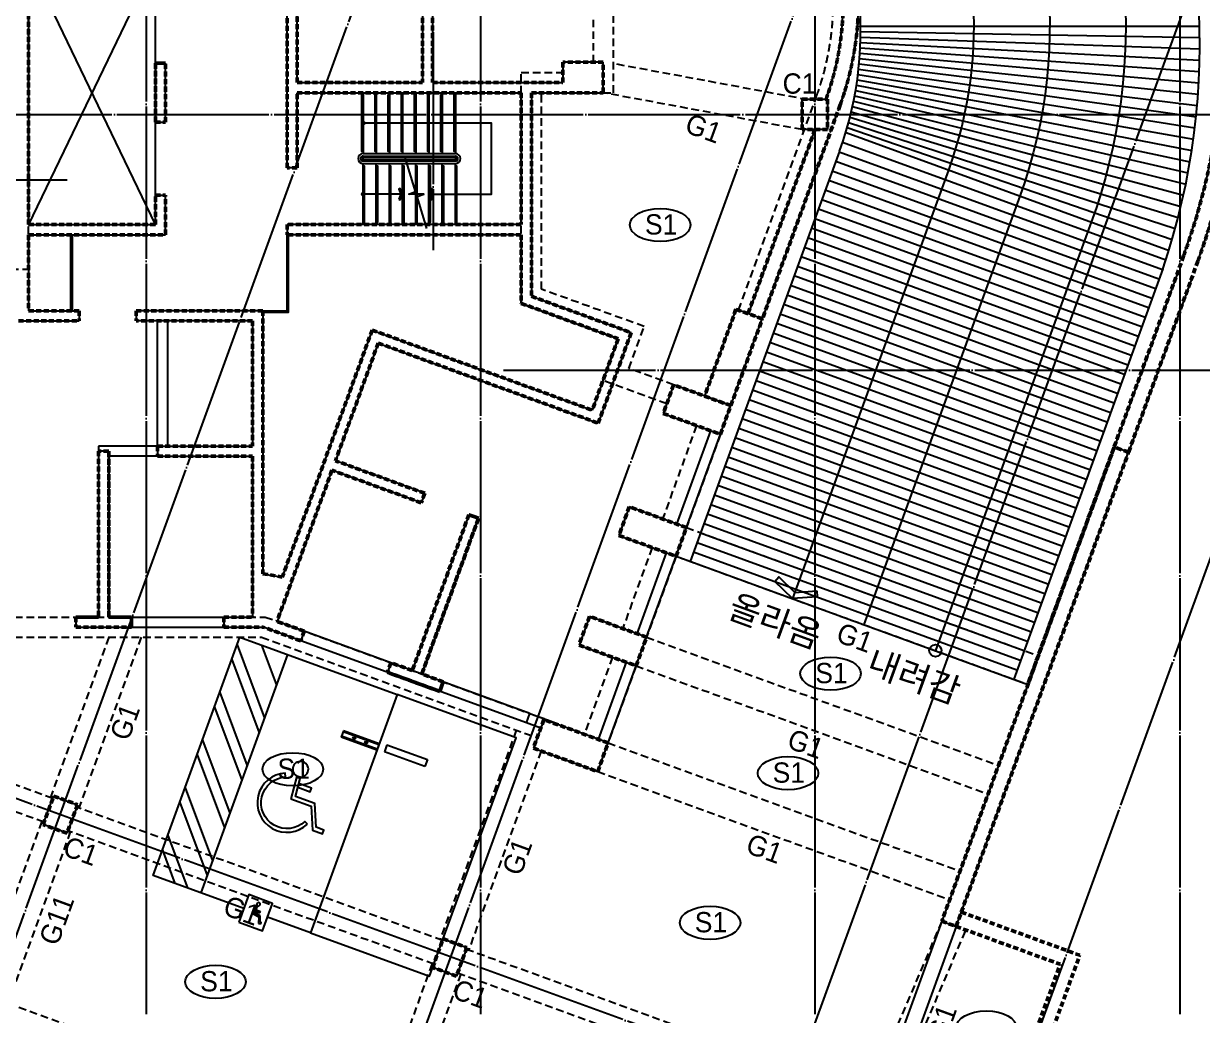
# Model space of a CAD drawing. Extents: x -1102843 to -728745, y -1929973 to -1633103.
# Drawn here: x -928116 to -904853, y -1845707 to -1826148 of the extents above; entities that cross this region are included whole.
import ezdxf
from ezdxf.enums import TextEntityAlignment as Align

# ---------------------------------------------------------------- set-up
doc = ezdxf.new("R2010")
doc.units = 0
doc.header["$LTSCALE"] = 100
doc.header["$MEASUREMENT"] = 0
for name, pattern in [('CEN', [62, 60, -1, 0, -1]), ('HID', [2.3, 1.5, -0.8]), ('HIDDEN', [0.375, 0.25, -0.125])]:
    doc.linetypes.add(name, pattern=pattern)
doc.layers.get('0').update_dxf_attribs({"linetype": 'CONTINUOUS'})
doc.layers.get('DEFPOINTS').update_dxf_attribs({"color": 114, "linetype": 'CONTINUOUS'})
for name, color, linetype in [('!!0-BEAM', 6, 'HID'), ('!!0-Cen', 174, 'CEN'), ('!!0-COLUMN-N', 2, 'CONTINUOUS'), ('!!0-END', 253, 'CONTINUOUS'), ('!!0-GIRDER', 3, 'HID'), ('!!0-GIRDER-N', 3, 'CONTINUOUS'), ('!!0-OPEN', 1, 'CONTINUOUS'), ('!!0-WALL', 2, 'CONTINUOUS'), ('000_주차라인', 251, 'CONTINUOUS'), ('7DIM', 7, 'CONTINUOUS'), ('Dim', 7, 'CONTINUOUS')]:
    doc.layers.add(name, color=color, linetype=linetype)
doc.layers.add('!!0-비내력(경량_출력금지)', color=91, linetype='CONTINUOUS', plot=False)
doc.layers.add('!!0-비내력벽(조적_출력금지)', color=92, linetype='CONTINUOUS', plot=False)
doc.layers.add('!!0-하부골조', color=5, linetype='HIDDEN', lineweight=50)
doc.styles.add('굴림', font='gulim.ttc')
doc.styles.add('나눔고딕', font='gulim.ttc')
doc.styles.add('돋움', font='gulim.ttc', dxfattribs={"width": 0.8})
doc.dimstyles.new('DIM1', dxfattribs={"dimscale": 300, "dimtxt": 3, "dimasz": 1, "dimexe": 2, "dimexo": 3, "dimgap": 1.1, "dimtad": 1, "dimdec": 0, "dimdsep": 46, "dimtxsty": '돋움', "dimblk": 'DIMDOT', "dimcen": 1.25, "dimclrd": 256, "dimclre": 7, "dimclrt": 20, "dimadec": 0, "dimazin": 0, "dimtfac": 1, "dimtdec": 0, "dimtix": 1, "dimtmove": 2, "dimatfit": 2, "dimfxl": 1, "dimtolj": 1, "dimarcsym": 0})

# ---------------------------------------------------------------- blocks, each defined once
blk = doc.blocks.new('DIMDOT')
at = {"layer": '7DIM'}
blk.add_line((-1.5, 0), (1.5, 0), dxfattribs=at)
for radius in [0.6, 0.28]:
    blk.add_circle((0, 0), radius, dxfattribs=at)
blk = doc.blocks.new('*D399')
at = {"layer": 'DEFPOINTS', "color": 0, "transparency": 16777216}
for p in [(-1024741, -1841397, 0), (-920247, -1879429, 0), (-924693, -1891645)]:
    blk.add_point(p, dxfattribs=at)
at = {"layer": 'Dim', "color": 7, "lineweight": -2, "transparency": 16777216}
for p, q in [((-1025356, -1843088), (-1029597, -1854740)), ((-920862, -1881121), (-925103, -1892773))]:
    blk.add_line(p, q, dxfattribs=at)
at = {"layer": 'Dim', "lineweight": -2, "transparency": 16777216}
blk.add_line((-1028623, -1853818), (-925257, -1891440), dxfattribs=at)
at = {"layer": 'Dim', "lineweight": -2, "transparency": 16777216, "xscale": 600, "yscale": 600, "zscale": 600}
for p, rotation in [((-1029187, -1853613), 160.0000000027339), ((-924693, -1891645), 340.0000000027339)]:
    blk.add_blockref('DIMDOT', p, dxfattribs=dict(at, rotation=rotation))
at = {"layer": 'Dim', "color": 3, "transparency": 16777216, "insert": (-976457, -1871303), "char_height": 1500, "attachment_point": 5, "rotation": 340, "style": '굴림'}
blk.add_mtext('\\A1;111200', dxfattribs=at)

msp = doc.modelspace()

# ---------------------------------------------------------------- linework, layer by layer
at = {"layer": '!!0-BEAM'}
msp.add_line((-928424.8, -1845468.7, 0), (-921283.1, -1848068, 0), dxfattribs=at)
at = {"layer": '!!0-Cen', "ltscale": 0.5}
for p, q in [((-925699.6, -1796784.4, 0), (-925699.6, -1845684.4, 0)), ((-919099.6, -1796784.4, 0), (-919099.6, -1845684.4, 0)), ((-912499.6, -1796784.4, 0), (-912499.6, -1845684.4, 0)), ((-905299.6, -1796784.4, 0), (-905299.6, -1845684.4, 0)), ((-904640.1, -1850029, 0), (-1037616, -1801629.8, 0)), ((-938664.8, -1872725.8, 0), (-918759.2, -1818035.6, 0)), ((-930959.3, -1875530.3, 0), (-911053.7, -1820840.2, 0)), ((-924193.5, -1877992.9, 0), (-904287.9, -1823302.8, 0)), ((-920246.8, -1879429.4, 0), (-900341.2, -1824739.2, 0)), ((-920035.6, -1826314.4, 0), (-920035.6, -1830619.3, 0)), ((-978974.9, -1827939.6, 0), (-898539, -1827939.6, 0)), ((-927255.6, -1829234.4), (-929955.6, -1829234.4)), ((-918645.6, -1832984.4, 0), (-903545.6, -1832984.4, 0))]:
    msp.add_line(p, q, dxfattribs=at)
at = {"layer": '!!0-END'}
for p, q in [((-911598.6, -1826201, 0), (-904909.4, -1826201, 0)), ((-911597.8, -1826307, 0), (-904905.4, -1826423.8, 0)), ((-911601.2, -1826518.9, 0), (-904908.3, -1826869.7, 0)), ((-911598.7, -1826412.9, 0), (-904905, -1826646.7, 0)), ((-911611.1, -1826730.8, 0), (-904925.5, -1827315.7, 0)), ((-911605.4, -1826624.9, 0), (-904915.1, -1827092.7, 0)), ((-911627.6, -1826942.5, 0), (-904957.2, -1827761.5, 0)), ((-911618.5, -1826836.7, 0), (-904939.5, -1827538.7, 0)), ((-911650.6, -1827153.8, 0), (-905003.3, -1828206.6, 0)), ((-911638.3, -1827048.2, 0), (-904978.4, -1827984.2, 0)), ((-911697.3, -1827469.8, 0), (-905099.7, -1828872.1, 0)), ((-911680.1, -1827364.6, 0), (-905064, -1828650.7, 0)), ((-911664.5, -1827259.3, 0), (-905031.8, -1828428.8, 0)), ((-921415.6, -1827511, 0), (-921415.6, -1828711, 0)), ((-921155.6, -1827511, 0), (-921155.6, -1828711, 0)), ((-920895.6, -1827511, 0), (-920895.6, -1828711, 0)), ((-920635.6, -1827511, 0), (-920635.6, -1828711, 0)), ((-920375.6, -1827511, 0), (-920375.6, -1828711, 0)), ((-920115.6, -1827511, 0), (-920115.6, -1828711, 0)), ((-919855.6, -1827511, 0), (-919855.6, -1828711, 0)), ((-919595.6, -1827511, 0), (-919595.6, -1828711, 0)), ((-911736.6, -1827679.4, 0), (-905182.2, -1829313.7, 0)), ((-911716.2, -1827574.7, 0), (-905139.1, -1829093.1, 0)), ((-911782.5, -1827888.1, 0), (-905279, -1829753, 0)), ((-911758.8, -1827783.9, 0), (-905228.8, -1829533.6, 0)), ((-911835, -1828095.7, 0), (-905390.4, -1830189.7, 0)), ((-911807.9, -1827992.1, 0), (-905332.9, -1829971.7, 0)), ((-905506.6, -1830626.8, 0), (-911884.1, -1828305.5, 0)), ((-911863.6, -1828199, 0), (-905451.5, -1830406.9, 0)), ((-905575, -1830814.7, 0), (-911952.5, -1828493.5, 0)), ((-921415.6, -1828711, 0), (-919595.6, -1828711, 0)), ((-921415.6, -1828861, 0), (-921415.6, -1828761, 0)), ((-921415.6, -1828761, 0), (-919595.6, -1828761, 0)), ((-919595.6, -1828786, 0), (-921415.6, -1828786, 0)), ((-919595.6, -1828836, 0), (-921415.6, -1828836, 0)), ((-919595.6, -1828861, 0), (-921415.6, -1828861, 0)), ((-921155.6, -1828786, 0), (-921155.6, -1828761, 0)), ((-921155.6, -1828836, 0), (-921155.6, -1828861, 0)), ((-920895.6, -1828786, 0), (-920895.6, -1828761, 0)), ((-920895.6, -1828836, 0), (-920895.6, -1828861, 0)), ((-920635.6, -1828786, 0), (-920635.6, -1828761, 0)), ((-920635.6, -1828836, 0), (-920635.6, -1828861, 0)), ((-920375.6, -1828786, 0), (-920375.6, -1828761, 0)), ((-920375.6, -1828836, 0), (-920375.6, -1828861, 0)), ((-920115.6, -1828786, 0), (-920115.6, -1828761, 0)), ((-920115.6, -1828836, 0), (-920115.6, -1828861, 0)), ((-919855.6, -1828786, 0), (-919855.6, -1828761, 0)), ((-919855.6, -1828836, 0), (-919855.6, -1828861, 0)), ((-919595.6, -1828761, 0), (-919595.6, -1828861, 0)), ((-912013.9, -1828662.2, 0), (-914959.1, -1836753.9, 0)), ((-905711.8, -1831190.6, 0), (-912089.3, -1828869.4, 0)), ((-905643.4, -1831002.7, 0), (-912020.9, -1828681.4, 0)), ((-919595.6, -1828911, 0), (-921415.6, -1828911, 0)), ((-921415.6, -1830111, 0), (-921415.6, -1828911, 0)), ((-921155.6, -1830111, 0), (-921155.6, -1828911, 0)), ((-920895.6, -1830111, 0), (-920895.6, -1828911, 0)), ((-920635.6, -1830111, 0), (-920635.6, -1828911, 0)), ((-920375.6, -1830111, 0), (-920375.6, -1828911, 0)), ((-920115.6, -1830111, 0), (-920115.6, -1828911, 0)), ((-919855.6, -1830111, 0), (-919855.6, -1828911, 0)), ((-919595.6, -1830111, 0), (-919595.6, -1828911, 0)), ((-905780.2, -1831378.5, 0), (-912157.7, -1829057.3, 0)), ((-905848.6, -1831566.5, 0), (-912226.1, -1829245.2, 0)), ((-920635.6, -1829511, 0), (-921415.6, -1829511, 0)), ((-905917, -1831754.4, 0), (-912294.5, -1829433.2, 0)), ((-906053.8, -1832130.3, 0), (-912431.3, -1829809, 0)), ((-905985.4, -1831942.3, 0), (-912362.9, -1829621.1, 0)), ((-906122.2, -1832318.2, 0), (-912499.8, -1829997, 0)), ((-906190.6, -1832506.2, 0), (-912568.2, -1830184.9, 0)), ((-906259, -1832694.1, 0), (-912636.6, -1830372.9, 0)), ((-906327.4, -1832882, 0), (-912705, -1830560.8, 0)), ((-906464.2, -1833257.9, 0), (-912841.8, -1830936.7, 0)), ((-906395.8, -1833070, 0), (-912773.4, -1830748.7, 0)), ((-906532.6, -1833445.9, 0), (-912910.2, -1831124.6, 0)), ((-905632.8, -1830984.7, 0), (-908578, -1839076.4, 0)), ((-906601, -1833633.8, 0), (-912978.6, -1831312.6, 0)), ((-906669.4, -1833821.7, 0), (-913047, -1831500.5, 0)), ((-906806.2, -1834197.6, 0), (-913183.8, -1831876.4, 0)), ((-906737.8, -1834009.7, 0), (-913115.4, -1831688.4, 0)), ((-906874.6, -1834385.5, 0), (-913252.2, -1832064.3, 0)), ((-906943, -1834573.5, 0), (-913320.6, -1832252.2, 0)), ((-907011.4, -1834761.4, 0), (-913389, -1832440.2, 0)), ((-907148.3, -1835137.3, 0), (-913525.8, -1832816.1, 0)), ((-907079.9, -1834949.4, 0), (-913457.4, -1832628.1, 0)), ((-907216.7, -1835325.2, 0), (-913594.2, -1833004, 0)), ((-907285.1, -1835513.2, 0), (-913662.6, -1833191.9, 0)), ((-907353.5, -1835701.1, 0), (-913731, -1833379.9, 0)), ((-907490.3, -1836077, 0), (-913867.8, -1833755.8, 0)), ((-907421.9, -1835889.1, 0), (-913799.4, -1833567.8, 0)), ((-907558.7, -1836264.9, 0), (-913936.2, -1833943.7, 0)), ((-907627.1, -1836452.9, 0), (-914004.6, -1834131.6, 0)), ((-907695.5, -1836640.8, 0), (-914073, -1834319.6, 0)), ((-907832.3, -1837016.7, 0), (-914209.9, -1834695.4, 0)), ((-907763.9, -1836828.7, 0), (-914141.4, -1834507.5, 0)), ((-907900.7, -1837204.6, 0), (-914278.3, -1834883.4, 0)), ((-907969.1, -1837392.6, 0), (-914346.7, -1835071.3, 0)), ((-908037.5, -1837580.5, 0), (-914415.1, -1835259.3, 0)), ((-908105.9, -1837768.4, 0), (-914483.5, -1835447.2, 0)), ((-908242.7, -1838144.3, 0), (-914620.3, -1835823.1, 0)), ((-908174.3, -1837956.4, 0), (-914551.9, -1835635.1, 0)), ((-908311.1, -1838332.3, 0), (-914688.7, -1836011, 0)), ((-908379.5, -1838520.2, 0), (-914757.1, -1836199, 0)), ((-908447.9, -1838708.1, 0), (-914825.5, -1836386.9, 0)), ((-915241, -1836651.3, 0), (-908296.1, -1839179, 0)), ((-908516.3, -1838896.1, 0), (-914893.9, -1836574.8, 0))]:
    msp.add_line(p, q, dxfattribs=at)
at = {"layer": '!!0-END', "elevation": 0}
for points in [[(-921104.4, -1816401), (-917666.2, -1816401, -0.5205671), (-908457.2, -1829552.8), (-911532.2, -1838001.2)], [(-907818.7, -1820658.8, -0.2188178), (-907047.7, -1830065.9), (-910122.6, -1838514.2)], [(-910454.6, -1822092.2, -0.2201964), (-909866.7, -1829039.8), (-912941.7, -1837488.2)]]:
    msp.add_lwpolyline(points, format="xyb", dxfattribs=at)
for points in [[(-925515.6, -1824911), (-928015.6, -1824911), (-928015.6, -1830111), (-925515.6, -1830111)], [(-920713, -1829610.7), (-920685.6, -1829622.9), (-920635.6, -1829511), (-920685.6, -1829399.1), (-920713, -1829411.4), (-920668.5, -1829511)], [(-920038.2, -1829610.7), (-920065.6, -1829622.9), (-920115.6, -1829511), (-920065.6, -1829399.1), (-920038.2, -1829411.4), (-920082.8, -1829511)], [(-912461.2, -1837333.6), (-912452.7, -1837453.3), (-912941.7, -1837488.2), (-913293.9, -1837147.2), (-913210.4, -1837060.9), (-912896.7, -1837364.7)]]:
    msp.add_lwpolyline(points, close=True, dxfattribs=at)
for points in [[(-921415.6, -1827561), (-921445.6, -1827561), (-921445.6, -1828661), (-921415.6, -1828661)], [(-921155.6, -1827561), (-921185.6, -1827561), (-921185.6, -1828661), (-921155.6, -1828661)], [(-920895.6, -1827561), (-920925.6, -1827561), (-920925.6, -1828661), (-920895.6, -1828661)], [(-920635.6, -1827561), (-920665.6, -1827561), (-920665.6, -1828661), (-920635.6, -1828661)], [(-920375.6, -1827561), (-920405.6, -1827561), (-920405.6, -1828661), (-920375.6, -1828661)], [(-920115.6, -1827561), (-920145.6, -1827561), (-920145.6, -1828661), (-920115.6, -1828661)], [(-919855.6, -1827561), (-919885.6, -1827561), (-919885.6, -1828661), (-919855.6, -1828661)], [(-919595.6, -1827561), (-919625.6, -1827561), (-919625.6, -1828661), (-919595.6, -1828661)], [(-920115.6, -1829511), (-918883.1, -1829511), (-918883.1, -1828111), (-921415.6, -1828111)], [(-920159.9, -1830186), (-920350.4, -1829561), (-920215.6, -1829511), (-920515.6, -1829511), (-920380.9, -1829461), (-920586.6, -1828786)], [(-921415.6, -1830061), (-921385.6, -1830061), (-921385.6, -1828961), (-921415.6, -1828961)], [(-921155.6, -1830061), (-921125.6, -1830061), (-921125.6, -1828961), (-921155.6, -1828961)], [(-920895.6, -1830061), (-920865.6, -1830061), (-920865.6, -1828961), (-920895.6, -1828961)], [(-920635.6, -1830061), (-920605.6, -1830061), (-920605.6, -1828961), (-920635.6, -1828961)], [(-920375.6, -1830061), (-920345.6, -1830061), (-920345.6, -1828961), (-920375.6, -1828961)], [(-920115.6, -1830061), (-920085.6, -1830061), (-920085.6, -1828961), (-920115.6, -1828961)], [(-919855.6, -1830061), (-919825.6, -1830061), (-919825.6, -1828961), (-919855.6, -1828961)], [(-919595.6, -1830061), (-919565.6, -1830061), (-919565.6, -1828961), (-919595.6, -1828961)]]:
    msp.add_lwpolyline(points, dxfattribs=at)
at = {"layer": '!!0-END'}
for centre, radius in [((-921415.6, -1828111, 0), 30), ((-921415.6, -1829511, 0), 30), ((-910122.6, -1838514.2, 0), 120)]:
    msp.add_circle(centre, radius, dxfattribs=at)
for centre, radius, start, end in [((-918714.4, -1826559.7, 0), 13809.6, 341.28342, 72.60116), ((-918497.8, -1826302.3, 0), 6900, 340.00001, 90), ((-921415.6, -1828811, 0), 100, 90, 270), ((-921415.6, -1828811, 0), 50, 90, 270), ((-919595.6, -1828811, 0), 100, 270, 90), ((-919595.6, -1828811, 0), 50, 270, 90)]:
    msp.add_arc(centre, radius, start, end, dxfattribs=at)
at = {"layer": '!!0-GIRDER'}
for p, q in [((-914007.4, -1831800.2, 0), (-912467.4, -1827581.7, 0)), ((-913537.7, -1831971.6, 0), (-911997.7, -1827753.1, 0)), ((-914835.3, -1834074.7, 0), (-915505.6, -1835916.5, 0)), ((-914365.4, -1834245.7, 0), (-915035.8, -1836087.5, 0)), ((-915035.8, -1836087.5, 0), (-908090.9, -1838615.2, 0)), ((-915710.8, -1836480.3, 0), (-916292.3, -1838077.8, 0)), ((-915241, -1836651.3, 0), (-915822.4, -1838248.8, 0)), ((-915241, -1836651.3, 0), (-908296.1, -1839179, 0)), ((-926436.3, -1838251, 0), (-927586.5, -1841411.2, 0)), ((-925797.8, -1838251, 0), (-927022.7, -1841616.4, 0)), ((-915822.4, -1838248.8, 0), (-908877.5, -1840776.5, 0)), ((-916497.5, -1838641.6, 0), (-917051.5, -1840163.9, 0)), ((-916027.6, -1838812.6, 0), (-916581.7, -1840334.9, 0)), ((-916027.6, -1838812.6, 0), (-909082.7, -1841340.3, 0)), ((-927710.5, -1841898.1, 0), (-935340.5, -1839121, 0)), ((-927539.5, -1841428.3, 0), (-933878.6, -1839121, 0)), ((-918392.4, -1840080.2, 0), (-919895.7, -1844210.4, 0)), ((-917903.9, -1840492.2, 0), (-919331.9, -1844415.6, 0)), ((-916581.7, -1840334.9, 0), (-909636.8, -1842862.6, 0)), ((-916786.9, -1840898.7, 0), (-909842, -1843426.5, 0)), ((-919848.7, -1844227.5, 0), (-927069.6, -1841599.3, 0)), ((-927757.1, -1841880.1, 0), (-930391, -1849116.7, 0)), ((-927193.3, -1842085.3, 0), (-929827.2, -1849321.9, 0)), ((-920019.7, -1844697.4, 0), (-927240.6, -1842069.2, 0)), ((-909995.9, -1843849.3, 0), (-911440.9, -1847234.5, 0)), ((-909536, -1844045.6, 0), (-910981, -1847430.8, 0)), ((-919378.9, -1844398.5, 0), (-911458, -1847281.5, 0)), ((-920051.6, -1844684.6, 0), (-922685.6, -1851921.2, 0)), ((-919487.8, -1844889.8, 0), (-922121.7, -1852126.5, 0)), ((-919549.9, -1844868.4, 0), (-911629, -1847751.3, 0))]:
    msp.add_line(p, q, dxfattribs=at)
at = {"layer": '!!0-GIRDER', "elevation": 0}
for points in [[(-916875.6, -1821701), (-916875.6, -1826911)], [(-916675.6, -1827511), (-916475.6, -1827511), (-916475.6, -1821701)], [(-929805.6, -1837871), (-934185.6, -1837871), (-934185.6, -1838721), (-938045.6, -1838721), (-938045.6, -1830401), (-936235.6, -1830401), (-936235.6, -1829171), (-930205.6, -1829171), (-930205.6, -1830991), (-928015.6, -1830991), (-928015.6, -1824911), (-924515.6, -1824911)], [(-912640.1, -1827649.7), (-916475.6, -1826937.9)], [(-915424.6, -1833647.3), (-916683.2, -1833189.2), (-916382.3, -1832362.3), (-918295.6, -1831665.9), (-918295.6, -1827111), (-917475.6, -1827111)], [(-915287.8, -1833271.5), (-916170.6, -1832950.2), (-915869.6, -1832123.2), (-917895.6, -1831385.8), (-917895.6, -1827511), (-917475.6, -1827511)], [(-912749.6, -1828239.6), (-916675.6, -1827511)], [(-929205.6, -1837851), (-923347.6, -1837851), (-917844.1, -1839854.2)], [(-929205.6, -1838251), (-923418.1, -1838251), (-917980.9, -1840230)]]:
    msp.add_lwpolyline(points, dxfattribs=at)
at = {"layer": '!!0-GIRDER'}
for radius in [6000, 5500]:
    msp.add_arc((-917635.9, -1825701, 0), radius, 340, 90.13223, dxfattribs=at)
at = {"layer": '!!0-OPEN'}
for p, q in [((-925515.6, -1830111, 0), (-928015.6, -1824911, 0)), ((-925515.6, -1824911, 0), (-928015.6, -1830111, 0))]:
    msp.add_line(p, q, dxfattribs=at)
at = {"layer": '!!0-WALL'}
for p, q in [((-922715.6, -1827311, 0), (-922715.6, -1822291, 0)), ((-922915.6, -1828991, 0), (-922915.6, -1822891, 0)), ((-928015.6, -1824911, 0), (-928015.6, -1830111, 0)), ((-920245.6, -1825436, 0), (-920245.6, -1827311, 0)), ((-920045.6, -1825436, 0), (-920045.6, -1827311, 0)), ((-925515.6, -1826931, 0), (-925315.6, -1826931, 0)), ((-925515.6, -1828091, 0), (-925515.6, -1826931, 0)), ((-925315.6, -1826931, 0), (-925515.6, -1826931, 0)), ((-925515.6, -1826931, 0), (-925515.6, -1828091, 0)), ((-925315.6, -1828091, 0), (-925315.6, -1826931, 0)), ((-925315.6, -1828091, 0), (-925315.6, -1826931, 0)), ((-925315.6, -1826931, 0), (-925315.6, -1826931, 0)), ((-916675.6, -1826911, 0), (-917475.6, -1826911, 0)), ((-917475.6, -1826911, 0), (-917475.6, -1827311, 0)), ((-916675.6, -1827511, 0), (-916675.6, -1826911, 0)), ((-922715.6, -1827311, 0), (-920245.6, -1827311, 0)), ((-920045.6, -1827311, 0), (-917475.6, -1827311, 0)), ((-922715.6, -1828991, 0), (-922715.6, -1827511, 0)), ((-922715.6, -1827511, 0), (-918295.6, -1827511, 0)), ((-918295.6, -1827511, 0), (-918295.6, -1830111, 0)), ((-918095.6, -1827511, 0), (-918095.6, -1831525.9, 0)), ((-918095.6, -1827511, 0), (-916675.6, -1827511, 0)), ((-912749.6, -1828239.6, 0), (-912749.6, -1827639.6, 0)), ((-912749.6, -1827639.6, 0), (-912249.6, -1827639.6, 0)), ((-912249.6, -1827639.6, 0), (-912249.6, -1828239.6, 0)), ((-925515.6, -1828091, 0), (-925315.6, -1828091, 0)), ((-925515.6, -1828091, 0), (-925315.6, -1828091, 0)), ((-912498.6, -1828239.6, 0), (-913819.6, -1831869, 0)), ((-912249.6, -1828239.6, 0), (-912749.6, -1828239.6, 0)), ((-912295.8, -1828559.6, 0), (-913537.7, -1831971.6, 0)), ((-922715.6, -1828991, 0), (-922915.6, -1828991, 0)), ((-925515.6, -1829531, 0), (-925315.6, -1829531, 0)), ((-925515.6, -1830111, 0), (-925515.6, -1829531, 0)), ((-925315.6, -1830311, 0), (-925315.6, -1829531, 0)), ((-928015.6, -1830111, 0), (-925515.6, -1830111, 0)), ((-918295.6, -1830111, 0), (-922915.6, -1830111, 0)), ((-922915.6, -1830111, 0), (-922915.6, -1830311, 0)), ((-928015.6, -1830311, 0), (-928015.6, -1831811, 0)), ((-928015.6, -1830311, 0), (-925315.6, -1830311, 0)), ((-918295.6, -1830311, 0), (-922915.6, -1830311, 0)), ((-918295.6, -1830311, 0), (-918295.6, -1831665.9, 0)), ((-905350.9, -1831087.3, 0), (-906592.8, -1834499.4, 0)), ((-905069, -1831189.9, 0), (-906310.9, -1834602, 0)), ((-918295.6, -1831665.9, 0), (-916382.3, -1832362.3, 0)), ((-918095.6, -1831525.9, 0), (-916125.9, -1832242.8, 0)), ((-928015.6, -1831811, 0), (-927015.6, -1831811, 0)), ((-927015.6, -1831811, 0), (-927015.6, -1832011, 0)), ((-925895.6, -1831811, 0), (-925895.6, -1832011, 0)), ((-923395.6, -1831811, 0), (-925895.6, -1831811, 0)), ((-923395.6, -1831811, 0), (-923395.6, -1836995.9, 0)), ((-914057.5, -1831782.5, 0), (-914676.4, -1833494, 0)), ((-913537.7, -1831971.6, 0), (-914057.5, -1831782.5, 0)), ((-928215.6, -1832011, 0), (-927015.6, -1832011, 0)), ((-923595.6, -1832011, 0), (-925895.6, -1832011, 0)), ((-923595.6, -1832011, 0), (-923595.6, -1834481, 0)), ((-914160.2, -1833681.9, 0), (-913537.7, -1831971.6, 0)), ((-921236.7, -1832191.7, 0), (-923010, -1837063.9, 0)), ((-921236.7, -1832191.7, 0), (-916895.3, -1833771.8, 0)), ((-916382.3, -1832362.3, 0), (-916895.3, -1833771.8, 0)), ((-916125.9, -1832242.8, 0), (-916775.8, -1834028.2, 0)), ((-921117.1, -1832448.1, 0), (-921961.9, -1834769.1, 0)), ((-921117.1, -1832448.1, 0), (-916775.8, -1834028.2, 0)), ((-915287.8, -1833271.5, 0), (-915491.9, -1833835.7, 0)), ((-914160.2, -1833681.9, 0), (-915287.8, -1833271.5, 0)), ((-914676.4, -1833494, 0), (-914160.2, -1833681.9, 0)), ((-914365.4, -1834245.7, 0), (-914160.2, -1833681.9, 0)), ((-914160.2, -1833681.9, 0), (-914160.2, -1833681.9, 0)), ((-915491.9, -1833835.7, 0), (-914365.4, -1834245.7, 0)), ((-926635.6, -1834581, 0), (-926635.6, -1837851, 0)), ((-926435.6, -1834581, 0), (-926635.6, -1834581, 0)), ((-926435.6, -1834581, 0), (-926635.6, -1834581, 0)), ((-926635.6, -1834581, 0), (-926635.6, -1837851, 0)), ((-926435.6, -1834581, 0), (-926435.6, -1837851, 0)), ((-926435.6, -1837851, 0), (-926435.6, -1834581, 0)), ((-926435.6, -1834581, 0), (-926435.6, -1834581, 0)), ((-925470.6, -1834481, 0), (-923595.6, -1834481, 0)), ((-925470.6, -1834481, 0), (-925470.6, -1834681, 0)), ((-925470.6, -1834681, 0), (-923595.6, -1834681, 0)), ((-923595.6, -1834681, 0), (-923595.6, -1837851, 0)), ((-906592.8, -1834499.4, 0), (-909995.9, -1843849.3, 0)), ((-909714, -1843951.9, 0), (-906310.9, -1834602, 0)), ((-906310.9, -1834602, 0), (-906592.8, -1834499.4, 0)), ((-920200, -1835410.4, 0), (-921961.9, -1834769.1, 0)), ((-922030.3, -1834957, 0), (-923114.5, -1837935.9, 0)), ((-920268.4, -1835598.3, 0), (-922030.3, -1834957, 0)), ((-920200, -1835410.4, 0), (-920268.4, -1835598.3, 0)), ((-919327.4, -1835834.4, 0), (-920445.8, -1838907.2, 0)), ((-919327.4, -1835834.4, 0), (-920445.8, -1838907.2, 0)), ((-919327.4, -1835834.4, 0), (-919139.5, -1835902.8, 0)), ((-919139.5, -1835902.8, 0), (-919327.4, -1835834.4, 0)), ((-916163.4, -1835677.1, 0), (-916367.4, -1836241.3, 0)), ((-915035.8, -1836087.5, 0), (-916163.4, -1835677.1, 0)), ((-919139.5, -1835902.8, 0), (-920257.9, -1838975.6, 0)), ((-920257.9, -1838975.6, 0), (-919139.5, -1835902.8, 0)), ((-919139.5, -1835902.8, 0), (-919139.5, -1835902.8, 0)), ((-915241, -1836651.3, 0), (-915035.8, -1836087.5, 0)), ((-915035.8, -1836087.5, 0), (-915035.8, -1836087.5, 0)), ((-916367.4, -1836241.3, 0), (-915241, -1836651.3, 0)), ((-923395.6, -1836995.9, 0), (-923010, -1837063.9, 0)), ((-927085.6, -1837851, 0), (-926635.6, -1837851, 0)), ((-927085.6, -1837851, 0), (-927085.6, -1838051, 0)), ((-926635.6, -1837851, 0), (-927085.6, -1837851, 0)), ((-927085.6, -1837851, 0), (-927085.6, -1838051, 0)), ((-926435.6, -1837851, 0), (-925985.6, -1837851, 0)), ((-925985.6, -1837851, 0), (-926435.6, -1837851, 0)), ((-925985.6, -1837851, 0), (-925985.6, -1838051, 0)), ((-925985.6, -1838051, 0), (-925985.6, -1837851, 0)), ((-924165.6, -1837851, 0), (-923595.6, -1837851, 0)), ((-924165.6, -1837851, 0), (-924165.6, -1838051, 0)), ((-922578.9, -1838130.8, 0), (-923114.5, -1837935.9, 0)), ((-916950, -1837838.4, 0), (-917154.1, -1838402.6, 0)), ((-915822.4, -1838248.8, 0), (-916950, -1837838.4, 0)), ((-927085.6, -1838051, 0), (-925985.6, -1838051, 0)), ((-927085.6, -1838051, 0), (-925985.6, -1838051, 0)), ((-924165.6, -1838051, 0), (-923382.9, -1838051, 0)), ((-922647.3, -1838318.8, 0), (-923382.9, -1838051, 0)), ((-922578.9, -1838130.8, 0), (-922647.3, -1838318.8, 0)), ((-917154.1, -1838402.6, 0), (-916027.6, -1838812.6, 0)), ((-916027.6, -1838812.6, 0), (-915822.4, -1838248.8, 0)), ((-915822.4, -1838248.8, 0), (-915822.4, -1838248.8, 0)), ((-920868.7, -1838753.3, 0), (-920937.1, -1838941.2, 0)), ((-920868.7, -1838753.3, 0), (-920937.1, -1838941.2, 0)), ((-920445.8, -1838907.2, 0), (-920868.7, -1838753.3, 0)), ((-920445.8, -1838907.2, 0), (-920868.7, -1838753.3, 0)), ((-919903.4, -1839317.5, 0), (-920937.1, -1838941.2, 0)), ((-920937.1, -1838941.2, 0), (-919903.4, -1839317.5, 0)), ((-919835, -1839129.5, 0), (-920257.9, -1838975.6, 0)), ((-919835, -1839129.5, 0), (-920257.9, -1838975.6, 0)), ((-919835, -1839129.5, 0), (-919903.4, -1839317.5, 0)), ((-919903.4, -1839317.5, 0), (-919835, -1839129.5, 0)), ((-917850.9, -1839873, 0), (-918054.9, -1840437.2, 0)), ((-916581.7, -1840334.9, 0), (-917850.9, -1839873, 0)), ((-918054.9, -1840437.2, 0), (-916786.9, -1840898.7, 0)), ((-916786.9, -1840898.7, 0), (-916581.7, -1840334.9, 0)), ((-916581.7, -1840334.9, 0), (-916581.7, -1840334.9, 0)), ((-927727.6, -1841945.1, 0), (-927522.4, -1841381.3, 0)), ((-927522.4, -1841381.3, 0), (-927052.5, -1841552.3, 0)), ((-927052.5, -1841552.3, 0), (-927257.7, -1842116.1, 0)), ((-927257.7, -1842116.1, 0), (-927727.6, -1841945.1, 0)), ((-909995.9, -1843849.3, 0), (-911252.9, -1847302.9, 0)), ((-909714, -1843951.9, 0), (-910971, -1847405.5, 0)), ((-909995.9, -1843849.3, 0), (-909714, -1843951.9, 0)), ((-920043.3, -1844762), (-919838, -1844198.2)), ((-919838, -1844198.2), (-919368.2, -1844369.2)), ((-919368.2, -1844369.2), (-919573.4, -1844933)), ((-919573.4, -1844933), (-920043.3, -1844762))]:
    msp.add_line(p, q, dxfattribs=at)
for centre, radius, end in [((-917666.2, -1826201, 0), 13540, 82.10184), ((-917666.2, -1826201, 0), 13540, 82.10184), ((-917666.2, -1826201, 0), 13240, 90), ((-917640.5, -1825701, 0), 6000, 90.13223), ((-917640.5, -1825701, 0), 5700, 90.13223)]:
    msp.add_arc(centre, radius, 340, end, dxfattribs=at)
at = {"layer": '!!0-비내력(경량_출력금지)'}
for p, q in [((-922915.6, -1828991, 0), (-922923.8, -1828991, 0)), ((-927180.6, -1831811, 0), (-927180.6, -1830311, 0)), ((-927150.6, -1831811, 0), (-927150.6, -1830311, 0))]:
    msp.add_line(p, q, dxfattribs=at)
at = {"layer": '!!0-비내력(경량_출력금지)', "elevation": 0}
for points in [[(-923395.6, -1831811), (-922915.6, -1831811), (-922915.6, -1830311)], [(-923395.6, -1831841), (-922885.6, -1831841), (-922885.6, -1830311)]]:
    msp.add_lwpolyline(points, dxfattribs=at)
at = {"layer": '!!0-비내력벽(조적_출력금지)'}
for p, q in [((-925470.6, -1834481, 0), (-925470.6, -1832011, 0)), ((-925270.6, -1834481, 0), (-925270.6, -1832011, 0)), ((-915223.7, -1836019.1, 0), (-914553.3, -1834177.3, 0)), ((-915035.8, -1836087.5, 0), (-914365.4, -1834245.7, 0)), ((-925470.6, -1834481, 0), (-926635.6, -1834481, 0)), ((-926635.6, -1834481, 0), (-926635.6, -1834581, 0)), ((-925470.6, -1834681, 0), (-926435.6, -1834681, 0)), ((-916010.4, -1838180.4, 0), (-915428.9, -1836582.9, 0)), ((-915822.4, -1838248.8, 0), (-915241, -1836651.3, 0)), ((-925985.6, -1837851, 0), (-924165.6, -1837851, 0)), ((-925985.6, -1838051, 0), (-924165.6, -1838051, 0)), ((-918124.8, -1839752, 0), (-922578.9, -1838130.8, 0)), ((-918193.2, -1839939.9, 0), (-922647.3, -1838318.8, 0)), ((-916769.6, -1840266.5, 0), (-916215.6, -1838744.2, 0)), ((-916581.7, -1840334.9, 0), (-916027.6, -1838812.6, 0)), ((-918193.2, -1839939.9, 0), (-918124.8, -1839752, 0)), ((-918124.8, -1839752, 0), (-917654.9, -1839923, 0)), ((-917911.3, -1840042.5, 0), (-918193.2, -1839939.9, 0)), ((-917911.3, -1840042.5, 0), (-917911.3, -1840042.5, 0)), ((-917654.9, -1839923, 0), (-917661.8, -1839941.8, 0))]:
    msp.add_line(p, q, dxfattribs=at)
at = {"layer": '!!0-하부골조', "ltscale": 4}
for p, q in [((-922715.6, -1827311, 0), (-922715.6, -1822291, 0)), ((-922915.6, -1828991, 0), (-922915.6, -1822891, 0)), ((-928015.6, -1824911, 0), (-928015.6, -1830111, 0)), ((-920245.6, -1825436, 0), (-920245.6, -1827311, 0)), ((-920045.6, -1825436, 0), (-920045.6, -1827311, 0)), ((-925515.6, -1826931, 0), (-925315.6, -1826931, 0)), ((-925515.6, -1828091, 0), (-925515.6, -1826931, 0)), ((-925315.6, -1826931, 0), (-925515.6, -1826931, 0)), ((-925515.6, -1826931, 0), (-925515.6, -1828091, 0)), ((-925315.6, -1828091, 0), (-925315.6, -1826931, 0)), ((-925315.6, -1828091, 0), (-925315.6, -1826931, 0)), ((-925315.6, -1826931, 0), (-925315.6, -1826931, 0)), ((-916675.6, -1826911, 0), (-917475.6, -1826911, 0)), ((-917475.6, -1826911, 0), (-917475.6, -1827311, 0)), ((-916675.6, -1827511, 0), (-916675.6, -1826911, 0)), ((-922715.6, -1827311, 0), (-920245.6, -1827311, 0)), ((-920045.6, -1827311, 0), (-917475.6, -1827311, 0)), ((-922715.6, -1828991, 0), (-922715.6, -1827511, 0)), ((-922715.6, -1827511, 0), (-918295.6, -1827511, 0)), ((-918295.6, -1827511, 0), (-918295.6, -1830111, 0)), ((-918095.6, -1827511, 0), (-918095.6, -1831525.9, 0)), ((-918095.6, -1827511, 0), (-916675.6, -1827511, 0)), ((-912749.6, -1828239.6, 0), (-912749.6, -1827639.6, 0)), ((-912749.6, -1827639.6, 0), (-912249.6, -1827639.6, 0)), ((-912249.6, -1827639.6, 0), (-912249.6, -1828239.6, 0)), ((-912002.3, -1827753.1, 0), (-913537.7, -1831971.6, 0)), ((-925515.6, -1828091, 0), (-925315.6, -1828091, 0)), ((-925515.6, -1828091, 0), (-925315.6, -1828091, 0)), ((-912498.6, -1828239.6, 0), (-913819.6, -1831869, 0)), ((-912249.6, -1828239.6, 0), (-912749.6, -1828239.6, 0)), ((-922715.6, -1828991, 0), (-922915.6, -1828991, 0)), ((-925515.6, -1829531, 0), (-925315.6, -1829531, 0)), ((-925515.6, -1830111, 0), (-925515.6, -1829531, 0)), ((-925315.6, -1830311, 0), (-925315.6, -1829531, 0)), ((-928015.6, -1830111, 0), (-925515.6, -1830111, 0)), ((-918295.6, -1830111, 0), (-922915.6, -1830111, 0)), ((-922915.6, -1830111, 0), (-922915.6, -1830311, 0)), ((-928015.6, -1830311, 0), (-928015.6, -1831811, 0)), ((-928015.6, -1830311, 0), (-925315.6, -1830311, 0)), ((-918295.6, -1830311, 0), (-922915.6, -1830311, 0)), ((-918295.6, -1830311, 0), (-918295.6, -1831665.9, 0)), ((-905224.7, -1830729.4, 0), (-908299.6, -1839177.8, 0)), ((-904942.7, -1830832, 0), (-906310.9, -1834602, 0)), ((-918295.6, -1831665.9, 0), (-916382.3, -1832362.3, 0)), ((-918095.6, -1831525.9, 0), (-916125.9, -1832242.8, 0)), ((-928015.6, -1831811, 0), (-927015.6, -1831811, 0)), ((-927015.6, -1831811, 0), (-927015.6, -1832011, 0)), ((-925895.6, -1831811, 0), (-925895.6, -1832011, 0)), ((-923395.6, -1831811, 0), (-925895.6, -1831811, 0)), ((-923395.6, -1831811, 0), (-923395.6, -1836995.9, 0)), ((-914057.5, -1831782.5, 0), (-914676.4, -1833494, 0)), ((-913537.7, -1831971.6, 0), (-914057.5, -1831782.5, 0)), ((-928215.6, -1832011, 0), (-927015.6, -1832011, 0)), ((-923595.6, -1832011, 0), (-925895.6, -1832011, 0)), ((-923595.6, -1832011, 0), (-923595.6, -1834481, 0)), ((-914160.2, -1833681.9, 0), (-913537.7, -1831971.6, 0)), ((-921236.7, -1832191.7, 0), (-923010, -1837063.9, 0)), ((-921236.7, -1832191.7, 0), (-916895.3, -1833771.8, 0)), ((-916382.3, -1832362.3, 0), (-916895.3, -1833771.8, 0)), ((-916125.9, -1832242.8, 0), (-916775.8, -1834028.2, 0)), ((-921117.1, -1832448.1, 0), (-921961.9, -1834769.1, 0)), ((-921117.1, -1832448.1, 0), (-916775.8, -1834028.2, 0)), ((-915287.8, -1833271.5, 0), (-915491.9, -1833835.7, 0)), ((-914160.2, -1833681.9, 0), (-915287.8, -1833271.5, 0)), ((-914676.4, -1833494, 0), (-914160.2, -1833681.9, 0)), ((-914365.4, -1834245.7, 0), (-914160.2, -1833681.9, 0)), ((-914160.2, -1833681.9, 0), (-914160.2, -1833681.9, 0)), ((-915491.9, -1833835.7, 0), (-914365.4, -1834245.7, 0)), ((-926635.6, -1834581, 0), (-926635.6, -1837851, 0)), ((-926435.6, -1834581, 0), (-926635.6, -1834581, 0)), ((-926435.6, -1834581, 0), (-926635.6, -1834581, 0)), ((-926635.6, -1834581, 0), (-926635.6, -1837851, 0)), ((-926435.6, -1834581, 0), (-926435.6, -1837851, 0)), ((-926435.6, -1837851, 0), (-926435.6, -1834581, 0)), ((-926435.6, -1834581, 0), (-926435.6, -1834581, 0)), ((-925470.6, -1834481, 0), (-923595.6, -1834481, 0)), ((-925470.6, -1834481, 0), (-925470.6, -1834681, 0)), ((-925470.6, -1834681, 0), (-923595.6, -1834681, 0)), ((-923595.6, -1834681, 0), (-923595.6, -1837851, 0)), ((-906592.8, -1834499.4, 0), (-909995.9, -1843849.3, 0)), ((-909714, -1843951.9, 0), (-906310.9, -1834602, 0)), ((-906310.9, -1834602, 0), (-906592.8, -1834499.4, 0)), ((-920200, -1835410.4, 0), (-921961.9, -1834769.1, 0)), ((-922030.3, -1834957, 0), (-923114.5, -1837935.9, 0)), ((-920268.4, -1835598.3, 0), (-922030.3, -1834957, 0)), ((-920200, -1835410.4, 0), (-920268.4, -1835598.3, 0)), ((-919327.4, -1835834.4, 0), (-920445.8, -1838907.2, 0)), ((-919327.4, -1835834.4, 0), (-920445.8, -1838907.2, 0)), ((-919327.4, -1835834.4, 0), (-919139.5, -1835902.8, 0)), ((-919139.5, -1835902.8, 0), (-919327.4, -1835834.4, 0)), ((-916163.4, -1835677.1, 0), (-916367.4, -1836241.3, 0)), ((-915035.8, -1836087.5, 0), (-916163.4, -1835677.1, 0)), ((-919139.5, -1835902.8, 0), (-920257.9, -1838975.6, 0)), ((-920257.9, -1838975.6, 0), (-919139.5, -1835902.8, 0)), ((-919139.5, -1835902.8, 0), (-919139.5, -1835902.8, 0)), ((-915241, -1836651.3, 0), (-915035.8, -1836087.5, 0)), ((-915035.8, -1836087.5, 0), (-915035.8, -1836087.5, 0)), ((-916367.4, -1836241.3, 0), (-915241, -1836651.3, 0)), ((-923395.6, -1836995.9, 0), (-923010, -1837063.9, 0)), ((-927085.6, -1837851, 0), (-926635.6, -1837851, 0)), ((-927085.6, -1837851, 0), (-927085.6, -1838051, 0)), ((-926635.6, -1837851, 0), (-927085.6, -1837851, 0)), ((-927085.6, -1837851, 0), (-927085.6, -1838051, 0)), ((-926435.6, -1837851, 0), (-925985.6, -1837851, 0)), ((-925985.6, -1837851, 0), (-926435.6, -1837851, 0)), ((-925985.6, -1837851, 0), (-925985.6, -1838051, 0)), ((-925985.6, -1838051, 0), (-925985.6, -1837851, 0)), ((-924165.6, -1837851, 0), (-923595.6, -1837851, 0)), ((-924165.6, -1837851, 0), (-924165.6, -1838051, 0)), ((-922578.9, -1838130.8, 0), (-923114.5, -1837935.9, 0)), ((-916950, -1837838.4, 0), (-917154.1, -1838402.6, 0)), ((-915822.4, -1838248.8, 0), (-916950, -1837838.4, 0)), ((-927085.6, -1838051, 0), (-925985.6, -1838051, 0)), ((-927085.6, -1838051, 0), (-925985.6, -1838051, 0)), ((-924165.6, -1838051, 0), (-923382.9, -1838051, 0)), ((-922647.3, -1838318.8, 0), (-923382.9, -1838051, 0)), ((-922578.9, -1838130.8, 0), (-922647.3, -1838318.8, 0)), ((-917154.1, -1838402.6, 0), (-916027.6, -1838812.6, 0)), ((-916027.6, -1838812.6, 0), (-915822.4, -1838248.8, 0)), ((-915822.4, -1838248.8, 0), (-915822.4, -1838248.8, 0)), ((-920868.7, -1838753.3, 0), (-920937.1, -1838941.2, 0)), ((-920868.7, -1838753.3, 0), (-920937.1, -1838941.2, 0)), ((-920445.8, -1838907.2, 0), (-920868.7, -1838753.3, 0)), ((-920445.8, -1838907.2, 0), (-920868.7, -1838753.3, 0)), ((-919903.4, -1839317.5, 0), (-920937.1, -1838941.2, 0)), ((-920937.1, -1838941.2, 0), (-919903.4, -1839317.5, 0)), ((-919835, -1839129.5, 0), (-920257.9, -1838975.6, 0)), ((-919835, -1839129.5, 0), (-920257.9, -1838975.6, 0)), ((-919835, -1839129.5, 0), (-919903.4, -1839317.5, 0)), ((-919903.4, -1839317.5, 0), (-919835, -1839129.5, 0)), ((-917850.9, -1839873, 0), (-918054.9, -1840437.2, 0)), ((-916581.7, -1840334.9, 0), (-917850.9, -1839873, 0)), ((-918054.9, -1840437.2, 0), (-916786.9, -1840898.7, 0)), ((-916786.9, -1840898.7, 0), (-916581.7, -1840334.9, 0)), ((-916581.7, -1840334.9, 0), (-916581.7, -1840334.9, 0)), ((-927727.6, -1841945.1, 0), (-927522.4, -1841381.3, 0)), ((-927522.4, -1841381.3, 0), (-927052.5, -1841552.3, 0)), ((-927052.5, -1841552.3, 0), (-927257.7, -1842116.1, 0)), ((-927257.7, -1842116.1, 0), (-927727.6, -1841945.1, 0)), ((-909611.4, -1843670, 0), (-907274.9, -1844520.4, 0)), ((-909995.9, -1843849.3, 0), (-909714, -1843951.9, 0)), ((-909714, -1843951.9, 0), (-907659.5, -1844699.7, 0)), ((-920043.3, -1844762), (-919838, -1844198.2)), ((-919838, -1844198.2), (-919368.2, -1844369.2)), ((-919368.2, -1844369.2), (-919573.4, -1844933)), ((-918493, -1874464.7, 0), (-907659.5, -1844699.7, 0)), ((-918211.1, -1874567.3, 0), (-907274.9, -1844520.4, 0)), ((-919573.4, -1844933), (-920043.3, -1844762))]:
    msp.add_line(p, q, dxfattribs=at)
for centre, radius, end in [((-917666.2, -1826201, 0), 13540, 82.10184), ((-917666.2, -1826201, 0), 13240, 90), ((-917640.5, -1825701, 0), 6000, 90.13223), ((-917640.5, -1825701, 0), 5700, 90.13223)]:
    msp.add_arc(centre, radius, 340, end, dxfattribs=at)
for centre in [(-915552.5, -1830119.5, 0), (-912190.5, -1838967.5, 0), (-922804, -1840853, 0), (-913031.5, -1840929.5, 0), (-914569, -1843880), (-924328.8, -1845044.2, 0), (-909116, -1845947)]:
    msp.add_ellipse(centre, major_axis=(598, 0), ratio=0.5467853)
at = {"layer": '000_주차라인', "linetype": 'Continuous'}
for p, q in [((-923900.7, -1838402.2), (-923360.7, -1839842.4)), ((-923418.8, -1838405.4), (-923123.9, -1839191.8)), ((-922905.7, -1838592.1), (-924615.8, -1843290.6)), ((-924005.9, -1838691.3), (-923465.9, -1840131.5)), ((-924242.7, -1839341.9), (-923702.7, -1840782.1)), ((-924347.9, -1839631), (-923808, -1841071.1)), ((-924584.8, -1840281.6), (-924044.8, -1841721.8)), ((-921803.1, -1840094.8), (-921847.6, -1840217)), ((-921142.8, -1840473.5), (-921847.6, -1840217)), ((-921136, -1840454.7), (-921840.7, -1840198.2)), ((-921105.2, -1840370.1), (-921810, -1840113.6)), ((-921098.4, -1840351.3), (-921803.1, -1840094.8)), ((-921550.5, -1840256), (-921630.4, -1840226.9)), ((-921315.6, -1840341.5), (-921395.4, -1840312.4)), ((-921098.4, -1840351.3), (-921142.8, -1840473.5)), ((-920945.4, -1840369.8), (-920996.7, -1840510.7)), ((-920198, -1840801.4), (-920996.7, -1840510.7)), ((-920945.4, -1840369.8), (-920146.7, -1840660.5)), ((-924690, -1840570.7), (-924150, -1842010.8)), ((-920146.7, -1840660.5), (-920198, -1840801.4)), ((-924926.8, -1841221.3), (-924386.8, -1842661.5)), ((-925032, -1841510.4), (-924492, -1842950.5)), ((-925268.8, -1842161), (-924881.5, -1843193.9)), ((-925374, -1842450), (-925128.9, -1843103.8)), ((-923513.6, -1843510.1), (-923583.4, -1843702)), ((-923583.4, -1843702), (-923473.5, -1843760.5)), ((-923548.8, -1843688.7), (-923535.8, -1843653.2)), ((-923445.1, -1843743.9), (-923548.8, -1843688.7)), ((-923535.8, -1843653.2), (-923451.1, -1843684)), ((-923525.6, -1843625), (-923497.1, -1843546.7)), ((-923525.6, -1843625), (-923440.8, -1843655.8)), ((-923473.5, -1843760.5), (-923477, -1843895.7)), ((-923451.1, -1843684), (-923440.8, -1843655.8)), ((-923448.3, -1843868.4), (-923445.1, -1843743.9)), ((-923477, -1843895.7), (-923426.6, -1843897)), ((-923425.9, -1843869), (-923448.3, -1843868.4)), ((-923426.6, -1843897), (-923425.9, -1843869))]:
    msp.add_line(p, q, dxfattribs=at)
at = {"layer": '000_주차라인', "linetype": 'Continuous', "elevation": 0}
for points in [[(-923770, -1843598.4), (-925555.5, -1842948.6), (-923845.4, -1838250.1), (-920744.4, -1839378.8), (-922454.5, -1844077.2), (-923300.2, -1843769.4)], [(-921575.9, -1840201.5), (-921605, -1840281.4)], [(-921341, -1840287), (-921370, -1840366.9)]]:
    msp.add_lwpolyline(points, dxfattribs=at)
for points in [[(-920744.4, -1839378.8), (-922454.5, -1844077.2), (-920105.2, -1844932.3), (-918395.1, -1840233.8)], [(-923869.2, -1843870.9), (-923399.4, -1844041.9), (-923201, -1843496.9), (-923670.8, -1843325.9)]]:
    msp.add_lwpolyline(points, close=True, dxfattribs=at)
at = {"layer": '000_주차라인', "linetype": 'Continuous'}
for points in [[(-922794.7, -1840800.4, 1), (-922505.5, -1840905.7, 1)], [(-922516.1, -1841936.7), (-922567.7, -1841882.3, -1.4289273), (-922947.8, -1841004.2), (-922952.2, -1840929.3, 1.4289273)], [(-922840.9, -1841437.8), (-922439.1, -1841584), (-922414.3, -1842051.5), (-922214.5, -1842124.2), (-922188.8, -1842053.7), (-922342.1, -1841998), (-922366.9, -1841530.5), (-922750.7, -1841390.8), (-922647.8, -1841006.9, -0.1237615), (-922720.8, -1840989.7)]]:
    msp.add_lwpolyline(points, format="xyb", close=True, dxfattribs=at)
msp.add_lwpolyline([(-922701.8, -1841208.3), (-922462.4, -1841295.4), (-922436.8, -1841224.9), (-922682.3, -1841135.5)], close=True, dxfattribs=at)
for centre in [(-921590.4, -1840241.4), (-921355.5, -1840326.9)]:
    msp.add_circle(centre, 17.5, dxfattribs=at)
msp.add_ellipse((-923480.3, -1843517.1), major_axis=(30, -16), ratio=0.9999998, start_param=-1.5982962, end_param=3.4222591, dxfattribs=at)

# ---------------------------------------------------------------- texts
at = {"layer": '!!0-COLUMN-N', "style": '굴림'}
msp.add_text('C1', height=400, dxfattribs=at).set_placement((-912803.2, -1827529.7), align=Align.CENTER)
for p in [(-927053.7, -1842653.8, 0), (-919369.4, -1845470.7, 0)]:
    msp.add_text('C1', height=400, rotation=340, dxfattribs=at).set_placement(p, align=Align.CENTER)
at = {"layer": '!!0-END', "style": '굴림'}
for s, p in [('올라옴', (-914164.5, -1837609.5, 0)), ('내려감', (-911427.4, -1838699.5, 0))]:
    msp.add_text(s, height=500, rotation=340, dxfattribs=at).set_placement(p, align=Align.MIDDLE_LEFT)
at = {"layer": '!!0-GIRDER-N', "style": '굴림'}
for s, rotation, p in [('G1', 340, (-914765.8, -1828401.1, 0)), ('G1', 340, (-911781, -1838445, 0)), ('G1', 69.99998, (-925928.7, -1839987.5, 0)), ('G1', 340, (-912748.4, -1840540.5, 0)), ('G1', 69.99998, (-918187.6, -1842648.5)), ('G1', 340, (-913563.3, -1842606.4, 0)), ('G11', 70, (-927276, -1843890.7, 0)), ('G1', 340, (-923879, -1843827.1, 0)), ('G1', 70, (-909809.5, -1845919.2, 0))]:
    msp.add_text(s, height=400, rotation=rotation, dxfattribs=at).set_placement(p, align=Align.CENTER)
at = {"style": '굴림'}
for p in [(-915534.8, -1830308.1, 0), (-912172.8, -1839156.1, 0), (-922786.3, -1841041.6, 0), (-913013.8, -1841118.1, 0), (-914551.3, -1844068.6), (-924311.1, -1845232.8, 0)]:
    msp.add_text('S1', height=400, dxfattribs=at).set_placement(p, align=Align.CENTER)

# ---------------------------------------------------------------- dimensions: what is measured, and where the dimension line sits
at = {"layer": 'Dim'}
dim = msp.add_aligned_dim(p1=(-1024740.6, -1841396.7, 0), p2=(-920246.8, -1879429.4, 0), distance=-13000, dimstyle='DIM1', override={"dimscale": 600, "dimtxt": 2.5, "dimtxsty": '나눔고딕', "dimclrt": 3}, dxfattribs=at)
dim.commit()
dim.dimension.update_dxf_attribs({"geometry": '*D399', "text_midpoint": (-976457.4, -1871303.1)})

doc.saveas('drawing.dxf')
